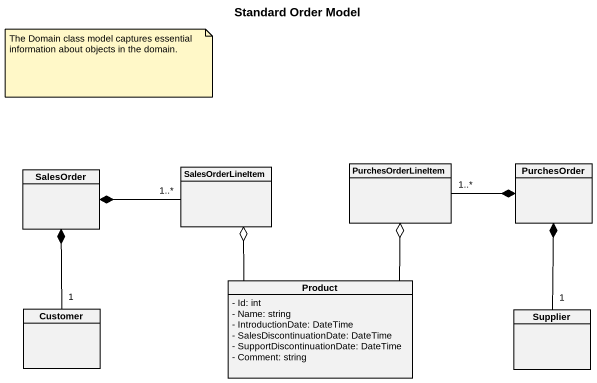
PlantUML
@startuml
title Standard Order Model
hide circle
hide empty members
skinparam classAttributeIconSize 0
class SalesOrder
class SalesOrderLineItem
class PurchesOrderLineItem
class PurchesOrder
class Product {
  - Id: int
  - Name: string
  - IntroductionDate: DateTime
  - SalesDiscontinuationDate: DateTime
  - SupportDiscontinuationDate: DateTime
  - Comment: string
}
class Customer
class Supplier
SalesOrderLineItem "1..*" -left-* SalesOrder
PurchesOrderLineItem "1..*" -right-* PurchesOrder
Product -up-o SalesOrderLineItem
Product -up-o PurchesOrderLineItem
Customer "1" -up-* SalesOrder
Supplier "1" -up-* PurchesOrder
note as N1
  The Domain class model captures essential information about objects in the domain.
end note
@enduml
